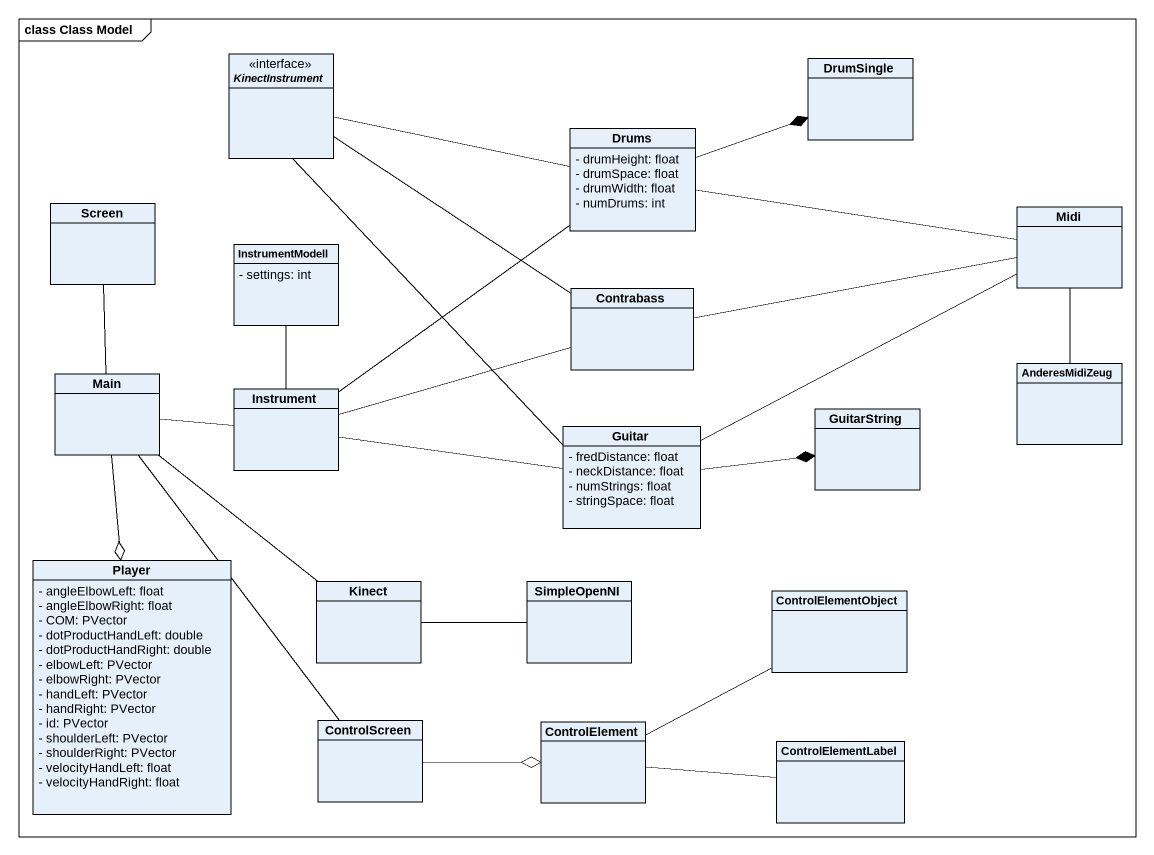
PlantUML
@startuml
mainframe class Class Model
hide circle
hide empty members
skinparam classAttributeIconSize 0
interface KinectInstrument
class DrumSingle
class Drums {
  - drumHeight: float
  - drumSpace: float
  - drumWidth: float
  - numDrums: int
}
class Screen
class Midi
class InstrumentModell {
  - settings: int
}
class Contrabass
class AnderesMidiZeug
class Main
class Instrument
class GuitarString
class Guitar {
  - fredDistance: float
  - neckDistance: float
  - numStrings: float
  - stringSpace: float
}
class Player {
  - angleElbowLeft: float
  - angleElbowRight: float
  - COM: PVector
  - dotProductHandLeft: double
  - dotProductHandRight: double
  - elbowLeft: PVector
  - elbowRight: PVector
  - handLeft: PVector
  - handRight: PVector
  - id: PVector
  - shoulderLeft: PVector
  - shoulderRight: PVector
  - velocityHandLeft: float
  - velocityHandRight: float
}
class Kinect
class SimpleOpenNI
class ControlElementObject
class ControlScreen
class ControlElement
class ControlElementLabel
Drums -left- KinectInstrument
Drums -right-* DrumSingle
Drums -right- Midi
Midi -- AnderesMidiZeug
Contrabass -up- KinectInstrument
Contrabass -right- Midi
Main -up- Screen
Main -right- Instrument
Main --o Player
Main -- Kinect
Main -- ControlScreen
Instrument -up- Drums
Instrument -up- InstrumentModell
Instrument -right- Contrabass
Instrument -right- Guitar
Guitar -up- KinectInstrument
Guitar -right- Midi
Guitar -right-* GuitarString
Kinect -right- SimpleOpenNI
ControlScreen -right-o ControlElement
ControlElement -right- ControlElementObject
ControlElement -right- ControlElementLabel
@enduml
